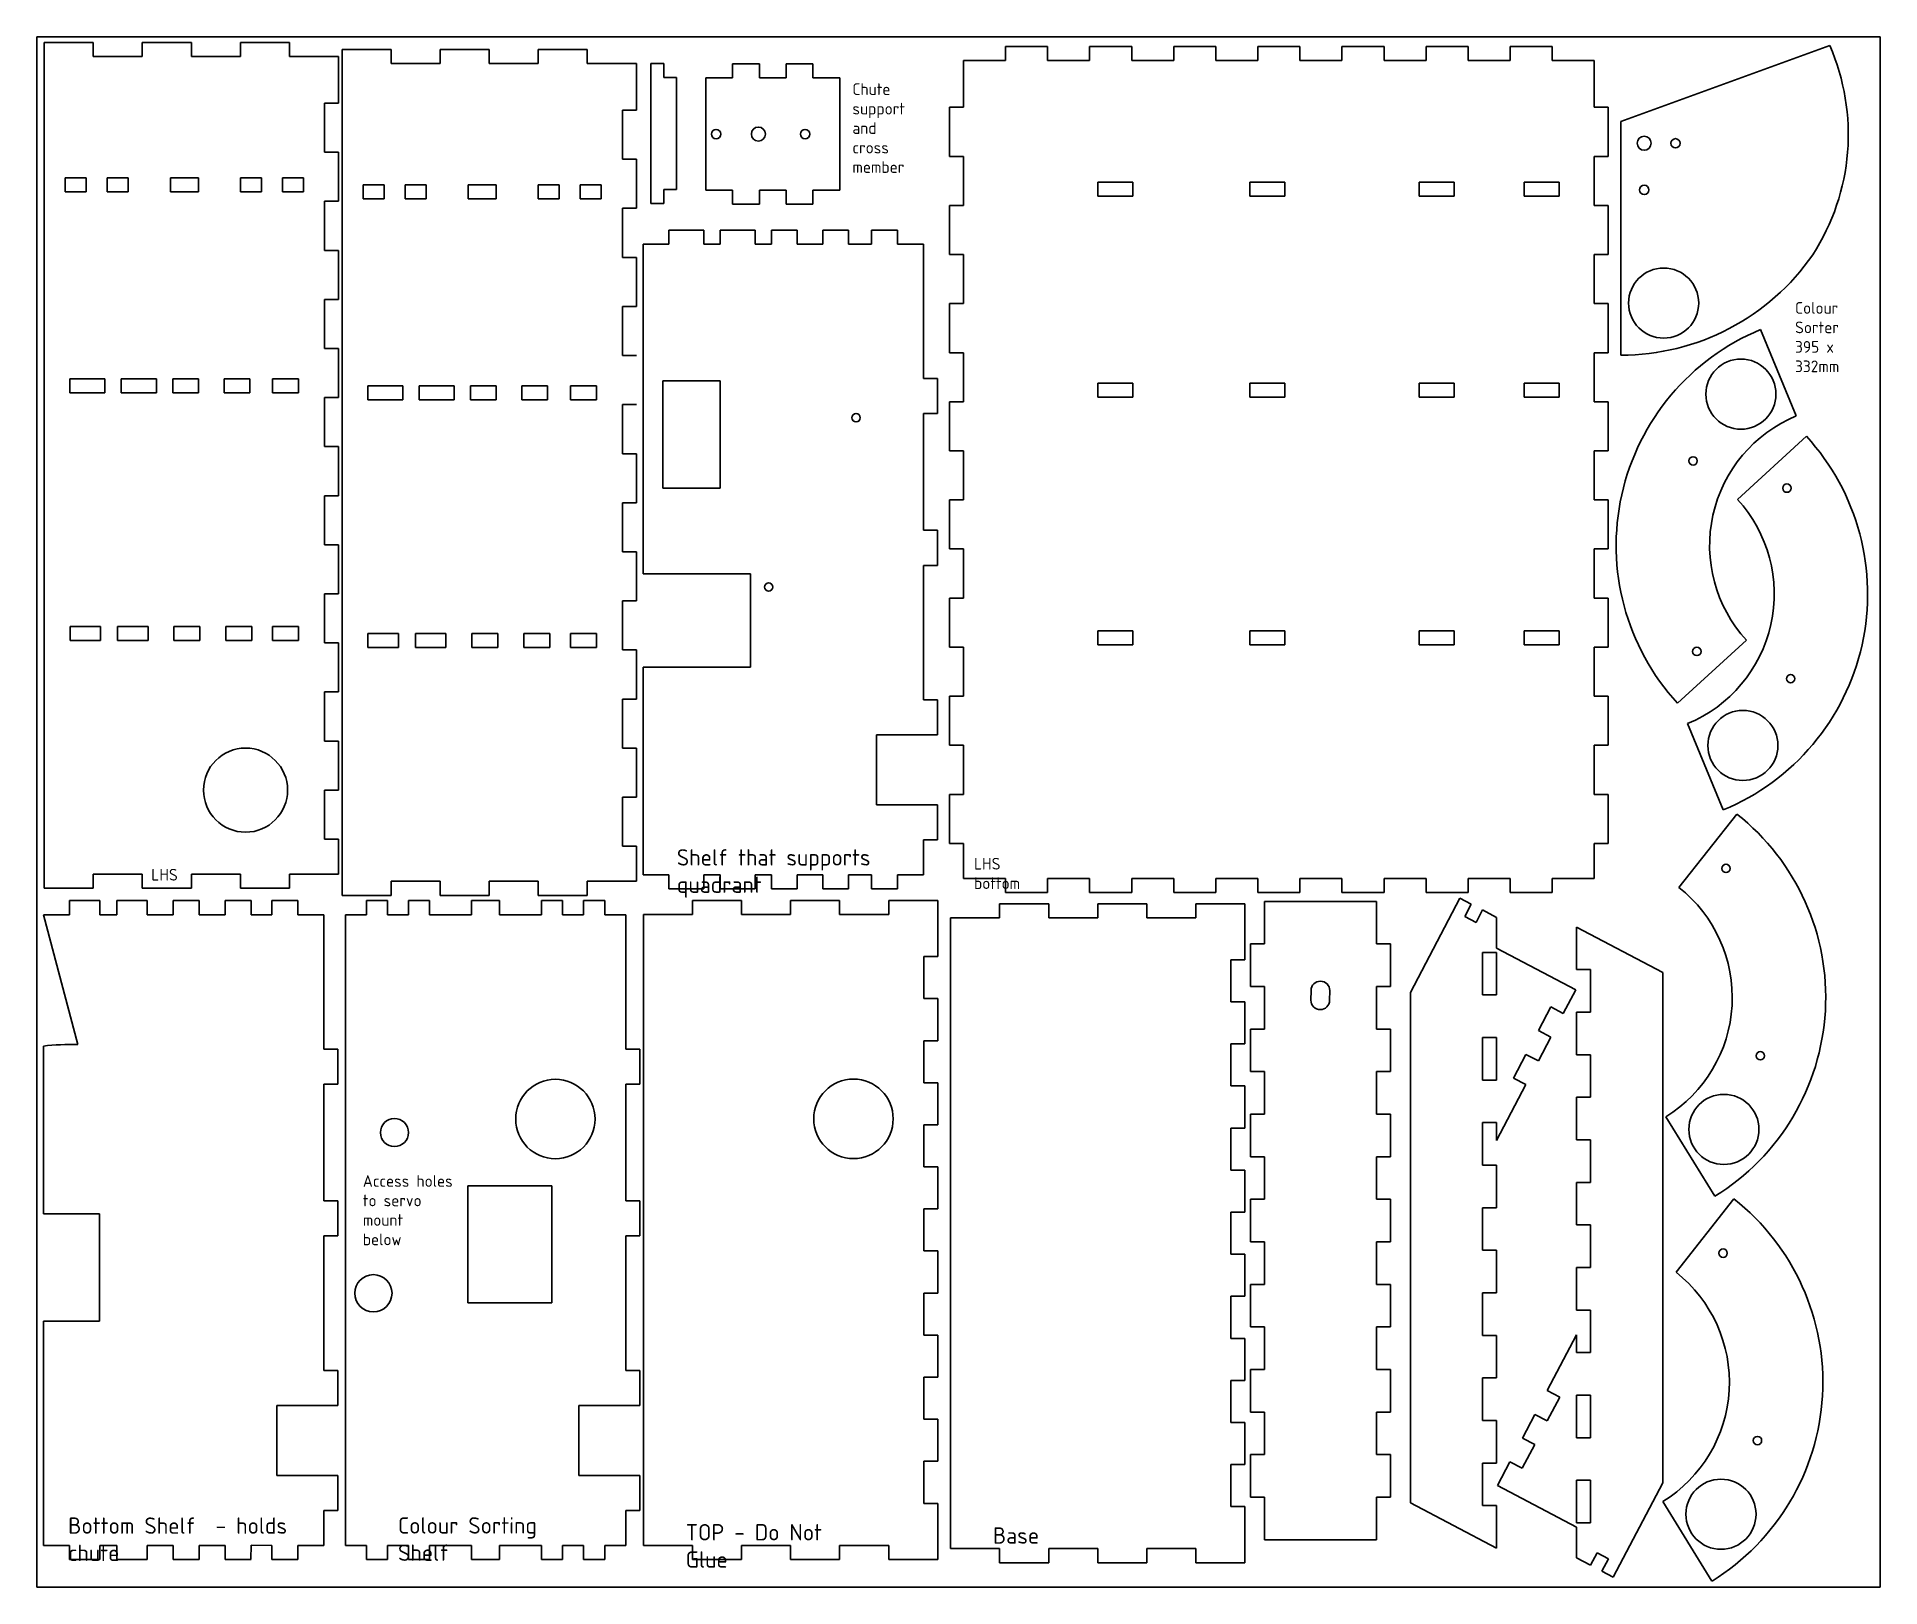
# Model space of a CAD drawing. Header units: millimetres. Extents: x 61 to 456, y 52 to 384.
import ezdxf

# ---------------------------------------------------------------- set-up
doc = ezdxf.new("R2010")
doc.units = ezdxf.units.MM
for name, color, linetype in [('back', 7, 'Continuous'), ('Default', 7, 'Continuous'), ('Quadrant', 7, 'Continuous'), ('Shelf_that_holds_chute', 7, 'Continuous'), ('Shelf_that_supports_quadrant', 7, 'Continuous'), ('side', 7, 'Continuous'), ('Sorting_shelf', 7, 'Continuous'), ('Support_plate', 7, 'Continuous'), ('Top', 7, 'Continuous')]:
    doc.layers.add(name, color=color, linetype=linetype)

msp = doc.modelspace()

# ---------------------------------------------------------------- linework, layer by layer
at = {"layer": 'back', "color": 7, "linetype": 'Continuous'}
for p, q in [((259.42, 378.89), (259.42, 368.89)), ((259.42, 378.89), (268.42, 378.89)), ((277.42, 381.89), (268.42, 381.89)), ((277.42, 378.89), (286.42, 378.89)), ((295.42, 381.89), (286.42, 381.89)), ((295.42, 378.89), (304.42, 378.89)), ((313.42, 381.89), (304.42, 381.89)), ((313.42, 378.89), (322.42, 378.89)), ((331.42, 381.89), (322.42, 381.89)), ((331.42, 378.89), (340.42, 378.89)), ((349.42, 381.89), (340.42, 381.89)), ((349.42, 378.89), (358.42, 378.89)), ((367.42, 381.89), (358.42, 381.89)), ((367.42, 378.89), (376.42, 378.89)), ((385.42, 381.89), (376.42, 381.89)), ((385.42, 378.89), (394.42, 378.89)), ((394.42, 368.89), (394.42, 378.89)), ((256.42, 368.89), (256.42, 358.39)), ((397.42, 358.39), (397.42, 368.89)), ((259.42, 358.39), (259.42, 347.89)), ((394.42, 347.89), (394.42, 358.39)), ((288.17, 349.89), (288.17, 352.89)), ((288.17, 352.89), (295.67, 352.89)), ((295.67, 349.89), (295.67, 352.89)), ((320.67, 352.89), (328.17, 352.89)), ((320.67, 349.89), (320.67, 352.89)), ((328.17, 349.89), (328.17, 352.89)), ((356.92, 349.89), (356.92, 352.89)), ((356.92, 352.89), (364.42, 352.89)), ((364.42, 349.89), (364.42, 352.89)), ((379.42, 349.89), (379.42, 352.89)), ((379.42, 352.89), (386.92, 352.89)), ((386.92, 349.89), (386.92, 352.89)), ((256.42, 347.89), (256.42, 337.39)), ((288.17, 349.89), (295.67, 349.89)), ((320.67, 349.89), (328.17, 349.89)), ((356.92, 349.89), (364.42, 349.89)), ((379.42, 349.89), (386.92, 349.89)), ((397.42, 337.39), (397.42, 347.89)), ((259.42, 337.39), (259.42, 326.89)), ((394.42, 326.89), (394.42, 337.39)), ((256.42, 326.89), (256.42, 316.39)), ((397.42, 316.39), (397.42, 326.89)), ((259.42, 316.39), (259.42, 305.89)), ((394.42, 305.89), (394.42, 316.39)), ((288.17, 309.89), (288.17, 306.89)), ((288.17, 309.89), (295.67, 309.89)), ((295.67, 309.89), (295.67, 306.89)), ((320.67, 309.89), (320.67, 306.89)), ((320.67, 309.89), (328.17, 309.89)), ((328.17, 309.89), (328.17, 306.89)), ((356.92, 309.89), (356.92, 306.89)), ((356.92, 309.89), (364.42, 309.89)), ((364.42, 309.89), (364.42, 306.89)), ((379.42, 309.89), (386.92, 309.89)), ((379.42, 309.89), (379.42, 306.89)), ((386.92, 309.89), (386.92, 306.89)), ((256.42, 305.89), (256.42, 295.39)), ((288.17, 306.89), (295.67, 306.89)), ((320.67, 306.89), (328.17, 306.89)), ((356.92, 306.89), (364.42, 306.89)), ((379.42, 306.89), (386.92, 306.89)), ((397.42, 295.39), (397.42, 305.89)), ((259.42, 295.39), (259.42, 284.89)), ((394.42, 284.89), (394.42, 295.39)), ((256.42, 284.89), (256.42, 274.39)), ((397.42, 274.39), (397.42, 284.89)), ((259.42, 274.39), (259.42, 263.89)), ((394.42, 263.89), (394.42, 274.39)), ((256.42, 263.89), (256.42, 253.39)), ((397.42, 253.39), (397.42, 263.89)), ((288.17, 256.89), (288.17, 253.89)), ((288.17, 256.89), (295.67, 256.89)), ((295.67, 256.89), (295.67, 253.89)), ((320.67, 256.89), (320.67, 253.89)), ((320.67, 256.89), (328.17, 256.89)), ((328.17, 256.89), (328.17, 253.89)), ((356.92, 256.89), (356.92, 253.89)), ((356.92, 256.89), (364.42, 256.89)), ((364.42, 256.89), (364.42, 253.89)), ((379.42, 256.89), (386.92, 256.89)), ((379.42, 256.89), (379.42, 253.89)), ((386.92, 256.89), (386.92, 253.89)), ((259.42, 253.39), (259.42, 242.89)), ((288.17, 253.89), (295.67, 253.89)), ((320.67, 253.89), (328.17, 253.89)), ((356.92, 253.89), (364.42, 253.89)), ((379.42, 253.89), (386.92, 253.89)), ((394.42, 242.89), (394.42, 253.39)), ((256.42, 242.89), (256.42, 232.39)), ((397.42, 232.39), (397.42, 242.89)), ((259.42, 232.39), (259.42, 221.89)), ((394.42, 221.89), (394.42, 232.39)), ((256.42, 221.89), (256.42, 211.39)), ((397.42, 211.39), (397.42, 221.89)), ((259.42, 211.39), (259.42, 203.89)), ((394.42, 203.89), (394.42, 211.39)), ((259.42, 203.89), (268.42, 203.89)), ((277.42, 203.89), (286.42, 203.89)), ((295.42, 203.89), (304.42, 203.89)), ((313.42, 203.89), (322.42, 203.89)), ((331.42, 203.89), (340.42, 203.89)), ((349.42, 203.89), (358.42, 203.89)), ((367.42, 203.89), (376.42, 203.89)), ((385.42, 203.89), (394.42, 203.89)), ((268.42, 200.89), (277.42, 200.89)), ((286.42, 200.89), (295.42, 200.89)), ((304.42, 200.89), (313.42, 200.89)), ((322.42, 200.89), (331.42, 200.89)), ((340.42, 200.89), (349.42, 200.89)), ((358.42, 200.89), (367.42, 200.89)), ((376.42, 200.89), (385.42, 200.89))]:
    msp.add_line(p, q, dxfattribs=at)
at = {"layer": 'Default', "color": 7, "linetype": 'Continuous'}
for p, q in [((61.09, 383.96), (455.61, 383.96)), ((61.09, 52.26), (61.09, 383.96)), ((62.66, 382.79), (73.16, 382.79)), ((83.66, 382.79), (94.16, 382.79)), ((104.66, 382.79), (115.16, 382.79)), ((455.61, 383.96), (455.61, 52.26)), ((73.16, 379.79), (83.66, 379.79)), ((94.16, 379.79), (104.66, 379.79)), ((115.16, 379.79), (125.66, 379.79)), ((126.4, 381.28), (136.9, 381.28)), ((147.4, 381.28), (157.9, 381.28)), ((168.4, 381.28), (178.9, 381.28)), ((268.42, 378.89), (268.42, 381.89)), ((277.42, 378.89), (277.42, 381.89)), ((286.42, 378.89), (286.42, 381.89)), ((295.42, 378.89), (295.42, 381.89)), ((304.42, 378.89), (304.42, 381.89)), ((313.42, 378.89), (313.42, 381.89)), ((322.42, 378.89), (322.42, 381.89)), ((331.42, 378.89), (331.42, 381.89)), ((340.42, 378.89), (340.42, 381.89)), ((349.42, 378.89), (349.42, 381.89)), ((358.42, 378.89), (358.42, 381.89)), ((367.42, 378.89), (367.42, 381.89)), ((376.42, 378.89), (376.42, 381.89)), ((385.42, 378.89), (385.42, 381.89)), ((136.9, 378.28), (147.4, 378.28)), ((157.9, 378.28), (168.4, 378.28)), ((178.9, 378.28), (189.4, 378.28)), ((195.25, 378.28), (192.51, 378.28)), ((192.51, 378.28), (192.51, 351.28)), ((195.25, 378.28), (195.25, 375.28)), ((195.25, 375.28), (197.99, 375.28)), ((197.99, 375.28), (197.99, 351.28)), ((204.25, 351.17), (204.25, 375.17)), ((204.25, 375.17), (209.99, 375.17)), ((209.99, 378.17), (209.99, 375.17)), ((209.99, 378.17), (215.72, 378.17)), ((215.72, 378.17), (215.72, 375.17)), ((215.72, 375.17), (221.46, 375.17)), ((221.46, 378.17), (227.19, 378.17)), ((221.46, 378.17), (221.46, 375.17)), ((227.19, 378.17), (227.19, 375.17)), ((227.19, 375.17), (232.93, 375.17)), ((232.93, 351.17), (232.93, 375.17)), ((122.66, 369.79), (125.66, 369.79)), ((186.4, 368.28), (189.4, 368.28)), ((256.42, 368.89), (259.42, 368.89)), ((394.42, 368.89), (397.42, 368.89)), ((122.66, 359.29), (125.66, 359.29)), ((186.4, 357.78), (189.4, 357.78)), ((256.42, 358.39), (259.42, 358.39)), ((394.42, 358.39), (397.42, 358.39)), ((192.51, 351.28), (192.51, 348.28)), ((197.99, 351.28), (195.25, 351.28)), ((195.25, 351.28), (195.25, 348.28)), ((204.25, 351.17), (209.99, 351.17)), ((209.99, 351.17), (209.99, 348.17)), ((215.72, 351.17), (221.46, 351.17)), ((215.72, 351.17), (215.72, 348.17)), ((221.46, 351.17), (221.46, 348.17)), ((227.19, 351.17), (227.19, 348.17)), ((227.19, 351.17), (232.93, 351.17)), ((122.66, 348.79), (125.66, 348.79)), ((186.4, 347.28), (189.4, 347.28)), ((192.51, 348.28), (195.25, 348.28)), ((209.99, 348.17), (215.72, 348.17)), ((221.46, 348.17), (227.19, 348.17)), ((256.42, 347.89), (259.42, 347.89)), ((394.42, 347.89), (397.42, 347.89)), ((122.66, 338.29), (125.66, 338.29)), ((186.4, 336.78), (189.4, 336.78)), ((256.42, 337.39), (259.42, 337.39)), ((394.42, 337.39), (397.42, 337.39)), ((122.66, 327.79), (125.66, 327.79)), ((186.4, 326.28), (189.4, 326.28)), ((256.42, 326.89), (259.42, 326.89)), ((394.42, 326.89), (397.42, 326.89)), ((122.66, 317.29), (125.66, 317.29)), ((186.4, 315.78), (189.4, 315.78)), ((256.42, 316.39), (259.42, 316.39)), ((394.42, 316.39), (397.42, 316.39)), ((122.66, 306.79), (125.66, 306.79)), ((186.4, 305.28), (189.4, 305.28)), ((256.42, 305.89), (259.42, 305.89)), ((394.42, 305.89), (397.42, 305.89)), ((122.66, 296.29), (125.66, 296.29)), ((186.4, 294.78), (189.4, 294.78)), ((256.42, 295.39), (259.42, 295.39)), ((394.42, 295.39), (397.42, 295.39)), ((122.66, 285.79), (125.66, 285.79)), ((186.4, 284.28), (189.4, 284.28)), ((256.42, 284.89), (259.42, 284.89)), ((394.42, 284.89), (397.42, 284.89)), ((122.66, 275.29), (125.66, 275.29)), ((186.4, 273.78), (189.4, 273.78)), ((256.42, 274.39), (259.42, 274.39)), ((394.42, 274.39), (397.42, 274.39)), ((122.66, 264.79), (125.66, 264.79)), ((186.4, 263.28), (189.4, 263.28)), ((256.42, 263.89), (259.42, 263.89)), ((394.42, 263.89), (397.42, 263.89)), ((122.66, 254.29), (125.66, 254.29)), ((186.4, 252.78), (189.4, 252.78)), ((256.42, 253.39), (259.42, 253.39)), ((394.42, 253.39), (397.42, 253.39)), ((122.66, 243.79), (125.66, 243.79)), ((186.4, 242.28), (189.4, 242.28)), ((256.42, 242.89), (259.42, 242.89)), ((394.42, 242.89), (397.42, 242.89)), ((122.66, 233.29), (125.66, 233.29)), ((186.4, 231.78), (189.4, 231.78)), ((256.42, 232.39), (259.42, 232.39)), ((394.42, 232.39), (397.42, 232.39)), ((122.66, 222.79), (125.66, 222.79)), ((186.4, 221.28), (189.4, 221.28)), ((256.42, 221.89), (259.42, 221.89)), ((394.42, 221.89), (397.42, 221.89)), ((122.66, 212.29), (125.66, 212.29)), ((186.4, 210.78), (189.4, 210.78)), ((256.42, 211.39), (259.42, 211.39)), ((394.42, 211.39), (397.42, 211.39)), ((62.66, 201.79), (73.16, 201.79)), ((73.16, 204.79), (83.66, 204.79)), ((83.66, 201.79), (94.16, 201.79)), ((94.16, 204.79), (104.66, 204.79)), ((104.66, 201.79), (115.16, 201.79)), ((115.16, 204.79), (125.66, 204.79)), ((136.9, 203.28), (147.4, 203.28)), ((157.9, 203.28), (168.4, 203.28)), ((178.9, 203.28), (189.4, 203.28)), ((268.42, 200.89), (268.42, 203.89)), ((277.42, 200.89), (277.42, 203.89)), ((286.42, 200.89), (286.42, 203.89)), ((295.42, 200.89), (295.42, 203.89)), ((304.42, 200.89), (304.42, 203.89)), ((313.42, 200.89), (313.42, 203.89)), ((322.42, 200.89), (322.42, 203.89)), ((331.42, 200.89), (331.42, 203.89)), ((340.42, 200.89), (340.42, 203.89)), ((349.42, 200.89), (349.42, 203.89)), ((358.42, 200.89), (358.42, 203.89)), ((367.42, 200.89), (367.42, 203.89)), ((376.42, 200.89), (376.42, 203.89)), ((385.42, 200.89), (385.42, 203.89)), ((126.4, 200.28), (136.9, 200.28)), ((147.4, 200.28), (157.9, 200.28)), ((168.4, 200.28), (178.9, 200.28)), ((243.41, 199.18), (253.91, 199.18)), ((309.15, 198.49), (319.65, 198.49)), ((323.81, 198.95), (347.8, 198.95)), ((323.81, 189.88), (323.81, 198.95)), ((323.81, 190.78), (323.81, 197.37)), ((347.81, 198.95), (347.81, 189.88)), ((365.67, 199.7), (355.06, 179.48)), ((365.67, 199.7), (368.1, 198.42)), ((366.7, 195.76), (368.1, 198.42)), ((69.87, 168.35), (62.48, 196.14)), ((366.7, 195.76), (369.13, 194.49)), ((369.13, 194.49), (370.53, 197.15)), ((370.53, 197.15), (373.53, 195.57)), ((373.53, 188.98), (373.53, 195.57)), ((390.63, 193.49), (409.1, 183.79)), ((390.63, 193.49), (390.63, 184.39)), ((320.81, 189.88), (323.81, 189.88)), ((320.81, 189.88), (320.81, 180.78)), ((347.81, 189.88), (350.81, 189.88)), ((350.81, 180.78), (350.81, 189.88)), ((370.53, 188.08), (373.53, 188.08)), ((370.53, 188.08), (370.53, 178.97)), ((390.46, 180.09), (373.53, 188.98)), ((373.53, 178.97), (373.53, 188.08)), ((393.63, 184.39), (390.63, 184.39)), ((393.63, 175.28), (393.63, 184.39)), ((409.1, 183.79), (409.1, 74.61)), ((320.81, 180.78), (323.81, 180.78)), ((323.81, 171.67), (323.81, 180.78)), ((333.78, 177.83), (333.8, 179.92)), ((337.78, 177.8), (337.8, 179.89)), ((347.81, 180.78), (350.81, 180.78)), ((347.81, 180.78), (347.81, 171.67)), ((355.06, 70.3), (355.06, 179.48)), ((370.53, 178.97), (373.53, 178.97)), ((387.8, 175.01), (390.46, 180.09)), ((382.48, 171.33), (385.14, 176.41)), ((385.14, 176.41), (387.8, 175.01)), ((390.63, 175.28), (390.63, 166.17)), ((393.63, 175.28), (390.63, 175.28)), ((320.81, 171.67), (323.81, 171.67)), ((320.81, 171.67), (320.81, 162.57)), ((347.81, 171.67), (350.81, 171.67)), ((350.81, 162.57), (350.81, 171.67)), ((370.53, 169.86), (373.53, 169.86)), ((370.53, 169.86), (370.53, 160.76)), ((373.53, 160.76), (373.53, 169.86)), ((382.47, 164.86), (385.13, 169.94)), ((382.48, 171.33), (385.13, 169.94)), ((377.14, 161.17), (379.81, 166.25)), ((379.81, 166.25), (382.47, 164.86)), ((393.63, 166.17), (390.63, 166.17)), ((393.63, 157.07), (393.63, 166.17)), ((320.81, 162.57), (323.81, 162.57)), ((323.81, 153.46), (323.81, 162.57)), ((347.81, 162.57), (350.81, 162.57)), ((347.81, 162.57), (347.81, 153.46)), ((370.53, 160.76), (373.53, 160.76)), ((373.53, 147.84), (379.8, 159.78)), ((377.14, 161.17), (379.8, 159.78)), ((393.63, 157.07), (390.63, 157.07)), ((390.63, 157.07), (390.63, 147.96)), ((320.81, 153.46), (323.81, 153.46)), ((320.81, 153.46), (320.81, 144.35)), ((347.81, 153.46), (350.81, 153.46)), ((350.81, 144.35), (350.81, 153.46)), ((370.53, 151.65), (373.53, 151.65)), ((370.53, 151.65), (370.53, 142.55)), ((373.53, 147.84), (373.53, 151.65)), ((350.81, 144.35), (350.81, 149.65)), ((393.63, 147.96), (390.63, 147.96)), ((393.63, 138.86), (393.63, 147.96)), ((320.81, 144.35), (323.81, 144.35)), ((323.81, 135.25), (323.81, 144.35)), ((347.81, 144.35), (350.81, 144.35)), ((347.81, 144.35), (347.81, 135.25)), ((370.53, 142.55), (373.53, 142.55)), ((373.53, 133.44), (373.53, 142.55)), ((393.63, 138.86), (390.63, 138.86)), ((390.63, 138.86), (390.63, 129.75)), ((320.81, 135.25), (323.81, 135.25)), ((320.81, 135.25), (320.81, 126.14)), ((347.81, 135.25), (350.81, 135.25)), ((350.81, 126.14), (350.81, 135.25)), ((370.53, 133.44), (373.53, 133.44)), ((370.53, 133.44), (370.53, 124.34)), ((393.63, 129.75), (390.63, 129.75)), ((393.63, 120.65), (393.63, 129.75)), ((320.81, 126.14), (323.81, 126.14)), ((323.81, 117.04), (323.81, 126.14)), ((347.81, 126.14), (350.81, 126.14)), ((347.81, 126.14), (347.81, 117.04)), ((370.53, 124.34), (373.53, 124.34)), ((373.53, 115.23), (373.53, 124.34)), ((393.63, 120.65), (390.63, 120.65)), ((390.63, 120.65), (390.63, 111.54)), ((320.81, 117.04), (323.81, 117.04)), ((320.81, 117.04), (320.81, 107.93)), ((347.81, 117.04), (350.81, 117.04)), ((350.81, 107.93), (350.81, 117.04)), ((370.53, 115.23), (373.53, 115.23)), ((370.53, 115.23), (370.53, 106.13)), ((393.63, 111.54), (390.63, 111.54)), ((393.63, 102.44), (393.63, 111.54)), ((320.81, 107.93), (323.81, 107.93)), ((323.81, 98.83), (323.81, 107.93)), ((347.81, 107.93), (350.81, 107.93)), ((347.81, 107.93), (347.81, 98.83)), ((370.53, 106.13), (373.53, 106.13)), ((373.53, 97.02), (373.53, 106.13)), ((390.63, 106.25), (384.36, 94.31)), ((390.63, 106.25), (390.63, 102.44)), ((320.81, 98.83), (323.81, 98.83)), ((320.81, 98.83), (320.81, 89.72)), ((347.81, 98.83), (350.81, 98.83)), ((350.81, 89.72), (350.81, 98.83)), ((393.63, 102.44), (390.63, 102.44)), ((370.53, 97.02), (373.53, 97.02)), ((370.53, 97.02), (370.53, 87.91)), ((387.02, 92.92), (384.35, 87.84)), ((387.02, 92.92), (384.36, 94.31)), ((393.63, 93.33), (390.63, 93.33)), ((390.63, 93.33), (390.63, 84.22)), ((393.63, 84.22), (393.63, 93.33)), ((320.81, 89.72), (323.81, 89.72)), ((323.81, 80.61), (323.81, 89.72)), ((347.81, 89.72), (347.81, 80.61)), ((347.81, 89.72), (350.81, 89.72)), ((370.53, 87.91), (373.53, 87.91)), ((373.53, 78.81), (373.53, 87.91)), ((381.7, 89.23), (379.03, 84.15)), ((384.35, 87.84), (381.7, 89.23)), ((381.69, 82.76), (379.03, 84.15)), ((393.63, 84.22), (390.63, 84.22)), ((320.81, 80.61), (320.81, 71.51)), ((320.81, 80.61), (323.81, 80.61)), ((347.81, 80.61), (350.81, 80.61)), ((350.81, 71.51), (350.81, 80.61)), ((376.36, 79.08), (373.7, 74)), ((379.02, 77.68), (376.36, 79.08)), ((381.69, 82.76), (379.02, 77.68)), ((370.53, 78.81), (370.53, 69.7)), ((370.53, 78.81), (373.53, 78.81)), ((393.63, 75.12), (390.63, 75.12)), ((390.63, 75.12), (390.63, 66.01)), ((393.63, 66.01), (393.63, 75.12)), ((320.81, 71.51), (323.81, 71.51)), ((323.81, 62.4), (323.81, 71.51)), ((347.81, 71.51), (350.81, 71.51)), ((347.81, 71.51), (347.81, 62.4)), ((373.7, 74), (390.63, 65.11)), ((398.49, 54.39), (409.1, 74.61)), ((373.53, 60.6), (355.06, 70.3)), ((370.53, 69.7), (373.53, 69.7)), ((373.53, 69.7), (373.53, 60.6)), ((393.63, 66.01), (390.63, 66.01)), ((390.63, 65.11), (390.63, 58.52)), ((323.81, 62.4), (347.81, 62.4)), ((395.03, 59.6), (393.64, 56.94)), ((397.46, 58.32), (395.03, 59.6)), ((393.64, 56.94), (390.63, 58.52)), ((397.46, 58.32), (396.06, 55.67)), ((398.49, 54.39), (396.06, 55.67)), ((455.61, 52.26), (61.09, 52.26))]:
    msp.add_line(p, q, dxfattribs=at)
for centre, radius in [((105.75, 222.79), 9), ((137.63, 149.52), 3), ((133.12, 115.14), 3.98)]:
    msp.add_circle(centre, radius, dxfattribs=at)
for centre, radius, start, end in [((401.36, 363.09), 47.43, 327.1173, 23.6453), ((335.8, 179.91), 2, 359.6119, 179.6119), ((335.78, 177.82), 2, 179.6119, 359.6119), ((68.48, 115.14), 53.22, 88.5104, 96.473)]:
    msp.add_arc(centre, radius, start, end, dxfattribs=at)
at = {"layer": 'Quadrant', "color": 7, "linetype": 'Continuous'}
for p, q in [((444.81, 382.11), (400.11, 365.85)), ((400.11, 315.85), (400.11, 365.85)), ((400.11, 315.85), (400.11, 365.85)), ((400.11, 365.85), (400.11, 315.85))]:
    msp.add_line(p, q, dxfattribs=at)
for centre, radius in [((206.46, 363.17), 1), ((215.51, 363.17), 1.5), ((225.51, 363.17), 1), ((405.11, 361.21), 1.5), ((411.81, 361.19), 1), ((405.11, 351.21), 1), ((409.27, 327.01), 7.5)]:
    msp.add_circle(centre, radius, dxfattribs=at)
msp.add_arc((400.11, 365.85), 50, 270, 325.2437, dxfattribs=at)
at = {"layer": 'Shelf_that_holds_chute', "color": 7, "linetype": 'Continuous'}
for p, q in [((68.21, 257.79), (68.21, 254.79)), ((74.71, 257.79), (68.21, 257.79)), ((84.88, 257.79), (78.38, 257.79)), ((84.88, 257.79), (84.88, 254.79)), ((90.43, 257.79), (90.43, 254.79)), ((95.99, 257.79), (90.43, 257.79)), ((95.99, 257.79), (95.99, 254.79)), ((107.1, 257.79), (101.55, 257.79)), ((101.55, 257.79), (101.55, 254.79)), ((107.1, 257.79), (107.1, 254.79)), ((117.1, 257.79), (111.55, 257.79)), ((111.55, 257.79), (111.55, 254.79)), ((117.1, 257.79), (117.1, 254.79)), ((131.96, 256.28), (131.96, 253.28)), ((138.46, 256.28), (131.96, 256.28)), ((148.62, 256.28), (142.12, 256.28)), ((148.62, 256.28), (148.62, 253.28)), ((154.18, 256.28), (154.18, 253.28)), ((159.73, 256.28), (154.18, 256.28)), ((159.73, 256.28), (159.73, 253.28)), ((170.85, 256.28), (165.29, 256.28)), ((165.29, 256.28), (165.29, 253.28)), ((170.85, 256.28), (170.85, 253.28)), ((180.85, 256.28), (175.29, 256.28)), ((175.29, 256.28), (175.29, 253.28)), ((180.85, 256.28), (180.85, 253.28)), ((68.04, 199.14), (68.04, 196.14)), ((74.54, 199.14), (68.04, 199.14)), ((84.7, 199.14), (78.2, 199.14)), ((84.7, 199.14), (84.7, 196.14)), ((90.26, 199.14), (90.26, 196.14)), ((95.82, 199.14), (90.26, 199.14)), ((95.82, 199.14), (95.82, 196.14)), ((106.93, 199.14), (101.37, 199.14)), ((101.37, 199.14), (101.37, 196.14)), ((106.93, 199.14), (106.93, 196.14)), ((116.93, 199.14), (111.37, 199.14)), ((111.37, 199.14), (111.37, 196.14)), ((116.93, 199.14), (116.93, 196.14)), ((68.04, 196.14), (62.48, 196.14)), ((78.2, 196.14), (74.54, 196.14)), ((90.26, 196.14), (84.7, 196.14)), ((101.37, 196.14), (95.82, 196.14)), ((111.37, 196.14), (106.93, 196.14)), ((122.48, 196.14), (116.93, 196.14)), ((122.48, 196.14), (122.48, 167.39)), ((62.48, 168.03), (62.48, 132.14)), ((122.48, 167.39), (125.48, 167.39)), ((125.48, 167.39), (125.48, 159.89)), ((122.48, 159.89), (125.48, 159.89)), ((122.48, 159.89), (122.48, 134.89)), ((122.48, 134.89), (125.48, 134.89)), ((125.48, 134.89), (125.48, 127.39)), ((62.48, 132.14), (74.48, 132.14)), ((74.48, 109.14), (74.48, 132.14)), ((122.48, 127.39), (122.48, 98.64)), ((122.48, 127.39), (125.48, 127.39)), ((62.48, 109.14), (74.48, 109.14)), ((62.48, 109.14), (62.48, 61.14)), ((122.48, 98.64), (125.48, 98.64)), ((125.48, 98.64), (125.48, 91.14)), ((122.48, 91.14), (112.48, 91.14)), ((112.48, 91.14), (112.48, 76.14)), ((122.48, 91.14), (125.48, 91.14)), ((112.48, 76.14), (122.48, 76.14)), ((122.48, 76.14), (125.48, 76.14)), ((125.48, 76.14), (125.48, 68.64)), ((122.48, 68.64), (122.48, 61.14)), ((122.48, 68.64), (125.48, 68.64)), ((62.48, 61.14), (68.04, 61.14)), ((68.04, 61.14), (68.04, 58.14)), ((74.54, 61.14), (78.2, 61.14)), ((84.7, 61.14), (84.7, 58.14)), ((84.7, 61.14), (90.26, 61.14)), ((90.26, 61.14), (90.26, 58.14)), ((95.82, 61.14), (95.82, 58.14)), ((95.82, 61.14), (101.37, 61.14)), ((101.37, 61.14), (101.37, 58.14)), ((106.91, 58.22), (106.93, 61.22)), ((111.37, 61.2), (106.93, 61.22)), ((111.36, 58.2), (111.37, 61.2)), ((116.91, 58.17), (116.93, 61.17)), ((122.48, 61.14), (116.93, 61.17)), ((68.04, 58.14), (74.54, 58.14)), ((78.2, 58.14), (84.7, 58.14)), ((90.26, 58.14), (95.82, 58.14)), ((101.37, 58.14), (106.93, 58.14)), ((116.91, 58.17), (111.36, 58.2))]:
    msp.add_line(p, q, dxfattribs=at)
at = {"layer": 'Shelf_that_supports_quadrant', "color": 7, "linetype": 'Continuous'}
for p, q in [((190.83, 269.1), (190.83, 339.64)), ((190.83, 339.64), (196.33, 339.64)), ((196.33, 342.64), (196.33, 339.64)), ((196.33, 342.64), (203.83, 342.64)), ((203.83, 339.64), (207.33, 339.64)), ((207.33, 342.64), (207.33, 339.64)), ((207.33, 342.64), (214.83, 342.64)), ((214.83, 339.64), (218.33, 339.64)), ((218.33, 342.64), (218.33, 339.64)), ((218.33, 342.64), (223.83, 342.64)), ((223.83, 342.64), (223.83, 339.64)), ((223.83, 339.64), (229.33, 339.64)), ((229.33, 342.64), (234.83, 342.64)), ((229.33, 342.64), (229.33, 339.64)), ((234.83, 342.64), (234.83, 339.64)), ((234.83, 339.64), (239.72, 339.64)), ((245.27, 342.64), (239.72, 342.64)), ((239.72, 342.64), (239.72, 339.64)), ((245.27, 342.64), (245.27, 339.64)), ((245.27, 339.64), (250.83, 339.64)), ((250.83, 339.64), (250.83, 310.89)), ((68.16, 310.79), (68.16, 307.79)), ((68.16, 310.79), (75.66, 310.79)), ((68.16, 307.79), (75.66, 307.79)), ((79.16, 310.79), (79.16, 307.79)), ((79.16, 310.79), (86.66, 310.79)), ((79.16, 307.79), (86.66, 307.79)), ((90.16, 310.79), (90.16, 307.79)), ((90.16, 310.79), (95.66, 310.79)), ((90.16, 307.79), (95.66, 307.79)), ((95.66, 310.79), (95.66, 307.79)), ((101.16, 310.79), (106.66, 310.79)), ((101.16, 310.79), (101.16, 307.79)), ((101.16, 307.79), (106.66, 307.79)), ((106.66, 310.79), (106.66, 307.79)), ((117.1, 310.79), (111.55, 310.79)), ((111.55, 310.79), (111.55, 307.79)), ((111.55, 307.79), (117.1, 307.79)), ((117.1, 310.79), (117.1, 307.79)), ((131.9, 309.28), (131.9, 306.28)), ((131.9, 309.28), (139.4, 309.28)), ((142.9, 309.28), (142.9, 306.28)), ((142.9, 309.28), (150.4, 309.28)), ((153.9, 309.28), (153.9, 306.28)), ((153.9, 309.28), (159.4, 309.28)), ((159.4, 309.28), (159.4, 306.28)), ((164.9, 309.28), (170.4, 309.28)), ((164.9, 309.28), (164.9, 306.28)), ((170.4, 309.28), (170.4, 306.28)), ((180.85, 309.28), (175.29, 309.28)), ((175.29, 309.28), (175.29, 306.28)), ((180.85, 309.28), (180.85, 306.28)), ((195.08, 310.4), (207.34, 310.4)), ((195.08, 310.4), (195.08, 287.4)), ((207.34, 310.4), (207.34, 287.4)), ((250.83, 310.89), (253.83, 310.89)), ((253.83, 310.89), (253.83, 303.39)), ((131.9, 306.28), (139.4, 306.28)), ((142.9, 306.28), (150.4, 306.28)), ((153.9, 306.28), (159.4, 306.28)), ((164.9, 306.28), (170.4, 306.28)), ((175.29, 306.28), (180.85, 306.28)), ((250.83, 303.39), (250.83, 278.39)), ((250.83, 303.39), (253.83, 303.39)), ((195.08, 287.4), (207.34, 287.4)), ((250.83, 278.39), (253.83, 278.39)), ((253.83, 278.39), (253.83, 270.89)), ((190.83, 269.1), (213.83, 269.1)), ((213.83, 269.1), (213.83, 249.1)), ((250.83, 270.89), (250.83, 242.14)), ((250.83, 270.89), (253.83, 270.89)), ((190.83, 204.64), (190.83, 249.1)), ((213.83, 249.1), (190.83, 249.1)), ((250.83, 242.14), (253.83, 242.14)), ((253.83, 242.14), (253.83, 234.64)), ((250.83, 234.64), (240.83, 234.64)), ((240.83, 234.64), (240.83, 219.64)), ((250.83, 234.64), (253.83, 234.64)), ((240.83, 219.64), (250.83, 219.64)), ((250.83, 219.64), (253.83, 219.64)), ((253.83, 219.64), (253.83, 212.14)), ((250.83, 212.14), (250.83, 204.64)), ((250.83, 212.14), (253.83, 212.14)), ((190.83, 204.64), (196.33, 204.64)), ((196.33, 201.64), (196.33, 204.64)), ((196.33, 201.64), (203.83, 201.64)), ((203.83, 204.64), (207.33, 204.64)), ((207.33, 201.64), (207.33, 204.64)), ((207.33, 201.64), (214.83, 201.64)), ((214.83, 204.64), (218.33, 204.64)), ((218.33, 201.64), (218.33, 204.64)), ((218.33, 201.64), (223.83, 201.64)), ((223.83, 201.64), (223.83, 204.64)), ((223.83, 204.64), (229.33, 204.64)), ((229.33, 201.64), (229.33, 204.64)), ((229.33, 201.64), (234.83, 201.64)), ((234.83, 201.64), (234.83, 204.64)), ((234.83, 204.64), (239.72, 204.64)), ((239.72, 201.64), (239.72, 204.64)), ((245.27, 201.64), (239.72, 201.64)), ((245.27, 204.64), (250.83, 204.64)), ((245.27, 201.64), (245.27, 204.64))]:
    msp.add_line(p, q, dxfattribs=at)
at = {"layer": 'side', "color": 7, "linetype": 'Continuous'}
for p, q in [((62.66, 382.79), (62.66, 201.79)), ((125.66, 369.79), (125.66, 379.79)), ((126.4, 381.28), (126.4, 200.28)), ((189.4, 368.28), (189.4, 378.28)), ((122.66, 359.29), (122.66, 369.79)), ((186.4, 357.78), (186.4, 368.28)), ((125.66, 348.79), (125.66, 359.29)), ((189.4, 347.28), (189.4, 357.78)), ((67.16, 350.79), (67.16, 353.79)), ((67.16, 353.79), (71.66, 353.79)), ((71.66, 350.79), (71.66, 353.79)), ((76.16, 350.79), (76.16, 353.79)), ((76.16, 353.79), (80.66, 353.79)), ((80.66, 350.79), (80.66, 353.79)), ((89.66, 350.79), (89.66, 353.79)), ((89.66, 353.79), (95.66, 353.79)), ((95.66, 350.79), (95.66, 353.79)), ((104.66, 350.79), (104.66, 353.79)), ((104.66, 353.79), (109.16, 353.79)), ((109.16, 350.79), (109.16, 353.79)), ((113.66, 353.79), (118.16, 353.79)), ((113.66, 350.79), (113.66, 353.79)), ((118.16, 350.79), (118.16, 353.79)), ((130.9, 349.28), (130.9, 352.28)), ((130.9, 352.28), (135.4, 352.28)), ((135.4, 349.28), (135.4, 352.28)), ((139.9, 349.28), (139.9, 352.28)), ((139.9, 352.28), (144.4, 352.28)), ((144.4, 349.28), (144.4, 352.28)), ((153.4, 349.28), (153.4, 352.28)), ((153.4, 352.28), (159.4, 352.28)), ((159.4, 349.28), (159.4, 352.28)), ((168.4, 349.28), (168.4, 352.28)), ((168.4, 352.28), (172.9, 352.28)), ((172.9, 349.28), (172.9, 352.28)), ((177.4, 352.28), (181.9, 352.28)), ((177.4, 349.28), (177.4, 352.28)), ((181.9, 349.28), (181.9, 352.28)), ((67.16, 350.79), (71.66, 350.79)), ((76.16, 350.79), (80.66, 350.79)), ((89.66, 350.79), (95.66, 350.79)), ((104.66, 350.79), (109.16, 350.79)), ((113.66, 350.79), (118.16, 350.79)), ((122.66, 338.29), (122.66, 348.79)), ((130.9, 349.28), (135.4, 349.28)), ((139.9, 349.28), (144.4, 349.28)), ((153.4, 349.28), (159.4, 349.28)), ((168.4, 349.28), (172.9, 349.28)), ((177.4, 349.28), (181.9, 349.28)), ((186.4, 336.78), (186.4, 347.28)), ((125.66, 327.79), (125.66, 338.29)), ((189.4, 326.28), (189.4, 336.78)), ((122.66, 317.29), (122.66, 327.79)), ((186.4, 315.78), (186.4, 326.28)), ((125.66, 306.79), (125.66, 317.29)), ((122.66, 296.29), (122.66, 306.79)), ((186.4, 294.78), (186.4, 305.28)), ((125.66, 285.79), (125.66, 296.29)), ((189.4, 284.28), (189.4, 294.78)), ((122.66, 275.29), (122.66, 285.79)), ((186.4, 273.78), (186.4, 284.28)), ((125.66, 264.79), (125.66, 275.29)), ((189.4, 263.28), (189.4, 273.78)), ((122.66, 254.29), (122.66, 264.79)), ((186.4, 252.78), (186.4, 263.28)), ((125.66, 243.79), (125.66, 254.29)), ((189.4, 242.28), (189.4, 252.78)), ((122.66, 233.29), (122.66, 243.79)), ((186.4, 231.78), (186.4, 242.28)), ((125.66, 222.79), (125.66, 233.29)), ((189.4, 221.28), (189.4, 231.78)), ((122.66, 212.29), (122.66, 222.79)), ((186.4, 210.78), (186.4, 221.28)), ((125.66, 204.79), (125.66, 212.29)), ((189.4, 203.28), (189.4, 210.78))]:
    msp.add_line(p, q, dxfattribs=at)
at = {"layer": 'Sorting_shelf', "color": 7, "linetype": 'Continuous'}
for p, q in [((131.62, 196.14), (131.62, 199.14)), ((136.12, 199.14), (131.62, 199.14)), ((136.12, 196.14), (136.12, 199.14)), ((140.62, 196.14), (140.62, 199.14)), ((145.12, 199.14), (140.62, 199.14)), ((145.12, 196.14), (145.12, 199.14)), ((160.12, 199.14), (154.12, 199.14)), ((154.12, 196.14), (154.12, 199.14)), ((160.12, 196.14), (160.12, 199.14)), ((169.12, 196.14), (169.12, 199.14)), ((169.12, 199.14), (173.62, 199.14)), ((173.62, 196.14), (173.62, 199.14)), ((178.12, 196.14), (178.12, 199.14)), ((178.12, 199.14), (182.62, 199.14)), ((182.62, 196.14), (182.62, 199.14)), ((127.12, 61.14), (127.12, 196.14)), ((131.62, 196.14), (127.12, 196.14)), ((140.62, 196.14), (136.12, 196.14)), ((154.12, 196.14), (145.12, 196.14)), ((169.12, 196.14), (160.12, 196.14)), ((173.62, 196.14), (178.12, 196.14)), ((182.62, 196.14), (187.12, 196.14)), ((187.12, 196.14), (187.12, 167.39)), ((187.12, 167.39), (190.12, 167.39)), ((190.12, 167.39), (190.12, 159.89)), ((187.12, 159.89), (190.12, 159.89)), ((187.12, 159.89), (187.12, 134.89)), ((153.33, 138.1), (171.33, 138.1)), ((153.33, 138.1), (153.33, 113.1)), ((171.33, 138.1), (171.33, 113.1)), ((187.12, 134.89), (190.12, 134.89)), ((190.12, 134.89), (190.12, 127.39)), ((187.12, 127.39), (187.12, 98.64)), ((187.12, 127.39), (190.12, 127.39)), ((153.33, 113.1), (171.33, 113.1)), ((187.12, 98.64), (190.12, 98.64)), ((190.12, 98.64), (190.12, 91.14)), ((187.12, 91.14), (177.12, 91.14)), ((177.12, 91.14), (177.12, 76.14)), ((187.12, 91.14), (190.12, 91.14)), ((177.12, 76.14), (187.12, 76.14)), ((187.12, 76.14), (190.12, 76.14)), ((190.12, 76.14), (190.12, 68.64)), ((187.12, 68.64), (190.12, 68.64)), ((187.12, 68.64), (187.12, 61.14)), ((131.62, 61.14), (127.12, 61.14)), ((131.62, 61.14), (131.62, 58.14)), ((136.12, 61.14), (136.12, 58.14)), ((140.62, 61.14), (136.12, 61.14)), ((140.62, 61.14), (140.62, 58.14)), ((154.12, 61.14), (145.12, 61.14)), ((145.12, 61.14), (145.12, 58.14)), ((154.12, 61.14), (154.12, 58.14)), ((160.12, 61.14), (160.12, 58.14)), ((169.12, 61.14), (160.12, 61.14)), ((169.12, 61.14), (169.12, 58.14)), ((173.62, 61.14), (173.62, 58.14)), ((173.62, 61.14), (178.12, 61.14)), ((178.12, 61.14), (178.12, 58.14)), ((182.62, 61.14), (182.62, 58.14)), ((182.62, 61.14), (187.12, 61.14)), ((136.12, 58.14), (131.62, 58.14)), ((145.12, 58.14), (140.62, 58.14)), ((160.12, 58.14), (154.12, 58.14)), ((169.12, 58.14), (173.62, 58.14)), ((178.12, 58.14), (182.62, 58.14))]:
    msp.add_line(p, q, dxfattribs=at)
msp.add_circle((172.07, 152.42), 8.5, dxfattribs=at)
at = {"layer": 'Support_plate', "color": 7, "linetype": 'Continuous'}
for p, q in [((437.65, 302.85), (430.01, 321.34)), ((425.06, 285), (439.82, 298.5)), ((426.97, 254.88), (412.22, 241.38)), ((414.38, 237.02), (422.02, 218.54)), ((412.55, 201.97), (424.94, 217.67)), ((409.73, 152.9), (420.24, 135.89)), ((411.92, 119.63), (424.32, 135.33)), ((409.1, 70.57), (419.62, 53.55))]:
    msp.add_line(p, q, dxfattribs=at)
for centre, radius in [((425.81, 307.52), 7.5), ((236.43, 302.48), 0.9), ((415.57, 293.24), 0.9), ((435.66, 287.41), 0.9), ((217.72, 266.25), 0.9), ((416.38, 252.47), 0.9), ((436.46, 246.64), 0.9), ((426.23, 232.35), 7.5), ((422.62, 206.05), 0.9), ((429.97, 165.95), 0.9), ((422.17, 150.2), 7.5), ((422, 123.72), 0.9), ((429.35, 83.61), 0.9), ((421.54, 67.86), 7.5)]:
    msp.add_circle(centre, radius, dxfattribs=at)
for centre, radius, start, end in [((449.11, 275.13), 50, 112.4548, 222.4548), ((449.11, 275.13), 30, 112.4548, 222.4548), ((402.93, 264.75), 50, 292.4548, 42.4548), ((402.93, 264.75), 30, 292.4548, 42.4548), ((393.96, 178.42), 50, 301.7106, 51.7106), ((393.96, 178.42), 30, 301.7106, 51.7106), ((393.34, 96.09), 50, 301.7106, 51.7106), ((393.34, 96.09), 30, 301.7106, 51.7106)]:
    msp.add_arc(centre, radius, start, end, dxfattribs=at)
at = {"layer": 'Top', "color": 7, "linetype": 'Continuous'}
for p, q in [((73.16, 382.79), (73.16, 379.79)), ((83.66, 382.79), (83.66, 379.79)), ((94.16, 382.79), (94.16, 379.79)), ((104.66, 382.79), (104.66, 379.79)), ((115.16, 382.79), (115.16, 379.79)), ((136.9, 381.28), (136.9, 378.28)), ((147.4, 381.28), (147.4, 378.28)), ((157.9, 381.28), (157.9, 378.28)), ((168.4, 381.28), (168.4, 378.28)), ((178.9, 381.28), (178.9, 378.28)), ((203.83, 342.64), (203.83, 339.64)), ((214.83, 342.64), (214.83, 339.64)), ((75.66, 310.79), (75.66, 307.79)), ((86.66, 310.79), (86.66, 307.79)), ((139.4, 309.28), (139.4, 306.28)), ((150.4, 309.28), (150.4, 306.28)), ((74.71, 257.79), (74.71, 254.79)), ((78.38, 257.79), (78.38, 254.79)), ((74.71, 254.79), (68.21, 254.79)), ((84.88, 254.79), (78.38, 254.79)), ((95.99, 254.79), (90.43, 254.79)), ((107.1, 254.79), (101.55, 254.79)), ((117.1, 254.79), (111.55, 254.79)), ((138.46, 253.28), (131.96, 253.28)), ((138.46, 256.28), (138.46, 253.28)), ((142.12, 256.28), (142.12, 253.28)), ((148.62, 253.28), (142.12, 253.28)), ((159.73, 253.28), (154.18, 253.28)), ((170.85, 253.28), (165.29, 253.28)), ((180.85, 253.28), (175.29, 253.28)), ((73.16, 201.79), (73.16, 204.79)), ((83.66, 201.79), (83.66, 204.79)), ((94.16, 201.79), (94.16, 204.79)), ((104.66, 201.79), (104.66, 204.79)), ((115.16, 201.79), (115.16, 204.79)), ((136.9, 200.28), (136.9, 203.28)), ((147.4, 200.28), (147.4, 203.28)), ((157.9, 200.28), (157.9, 203.28)), ((168.4, 200.28), (168.4, 203.28)), ((178.9, 200.28), (178.9, 203.28)), ((203.83, 201.64), (203.83, 204.64)), ((214.83, 201.64), (214.83, 204.64)), ((74.54, 199.14), (74.54, 196.14)), ((78.2, 199.14), (78.2, 196.14)), ((211.91, 199.18), (201.41, 199.18)), ((201.41, 199.18), (201.41, 196.18)), ((211.91, 199.18), (211.91, 196.18)), ((232.91, 199.18), (222.41, 199.18)), ((222.41, 199.18), (222.41, 196.18)), ((232.91, 199.18), (232.91, 196.18)), ((243.41, 199.18), (243.41, 196.18)), ((253.91, 199.18), (253.91, 187.18)), ((277.65, 198.49), (267.15, 198.49)), ((267.15, 198.49), (267.15, 195.49)), ((277.65, 198.49), (277.65, 195.49)), ((298.65, 198.49), (288.15, 198.49)), ((288.15, 198.49), (288.15, 195.49)), ((298.65, 198.49), (298.65, 195.49)), ((309.15, 198.49), (309.15, 195.49)), ((319.65, 198.49), (319.65, 186.49)), ((190.91, 196.18), (190.91, 61.18)), ((201.41, 196.18), (190.91, 196.18)), ((222.41, 196.18), (211.91, 196.18)), ((243.41, 196.18), (232.91, 196.18)), ((256.65, 195.49), (256.65, 60.49)), ((267.15, 195.49), (256.65, 195.49)), ((288.15, 195.49), (277.65, 195.49)), ((309.15, 195.49), (298.65, 195.49)), ((250.91, 187.18), (253.91, 187.18)), ((250.91, 187.18), (250.91, 178.18)), ((316.65, 186.49), (319.65, 186.49)), ((316.65, 186.49), (316.65, 177.49)), ((250.91, 178.18), (253.91, 178.18)), ((253.91, 178.18), (253.91, 169.18)), ((316.65, 177.49), (319.65, 177.49)), ((319.65, 177.49), (319.65, 168.49)), ((250.91, 169.18), (253.91, 169.18)), ((250.91, 169.18), (250.91, 160.18)), ((316.65, 168.49), (319.65, 168.49)), ((316.65, 168.49), (316.65, 159.49)), ((250.91, 160.18), (253.91, 160.18)), ((253.91, 160.18), (253.91, 151.18)), ((316.65, 159.49), (319.65, 159.49)), ((319.65, 159.49), (319.65, 150.49)), ((250.91, 151.18), (253.91, 151.18)), ((250.91, 151.18), (250.91, 142.18)), ((316.65, 150.49), (319.65, 150.49)), ((316.65, 150.49), (316.65, 141.49)), ((250.91, 142.18), (253.91, 142.18)), ((253.91, 133.18), (253.91, 142.18)), ((316.65, 141.49), (319.65, 141.49)), ((319.65, 141.49), (319.65, 132.49)), ((250.91, 133.18), (253.91, 133.18)), ((250.91, 133.18), (250.91, 124.18)), ((316.65, 132.49), (319.65, 132.49)), ((316.65, 132.49), (316.65, 123.49)), ((250.91, 124.18), (253.91, 124.18)), ((253.91, 124.18), (253.91, 115.18)), ((316.65, 123.49), (319.65, 123.49)), ((319.65, 123.49), (319.65, 114.49)), ((250.91, 115.18), (253.91, 115.18)), ((250.91, 115.18), (250.91, 106.18)), ((316.65, 114.49), (319.65, 114.49)), ((316.65, 114.49), (316.65, 105.49)), ((250.91, 106.18), (253.91, 106.18)), ((253.91, 106.18), (253.91, 97.18)), ((316.65, 105.49), (319.65, 105.49)), ((319.65, 96.49), (319.65, 105.49)), ((250.91, 97.18), (253.91, 97.18)), ((250.91, 97.18), (250.91, 88.18)), ((316.65, 96.49), (319.65, 96.49)), ((316.65, 96.49), (316.65, 87.49)), ((250.91, 88.18), (253.91, 88.18)), ((253.91, 88.18), (253.91, 79.18)), ((316.65, 87.49), (319.65, 87.49)), ((319.65, 87.49), (319.65, 78.49)), ((250.91, 79.18), (253.91, 79.18)), ((250.91, 79.18), (250.91, 70.18)), ((316.65, 78.49), (319.65, 78.49)), ((316.65, 78.49), (316.65, 69.49)), ((250.91, 70.18), (253.91, 70.18)), ((253.91, 70.18), (253.91, 58.18)), ((316.65, 69.49), (319.65, 69.49)), ((319.65, 69.49), (319.65, 57.49)), ((74.54, 61.14), (74.54, 58.14)), ((78.2, 61.14), (78.2, 58.14)), ((190.91, 61.18), (201.41, 61.18)), ((201.41, 61.18), (201.41, 58.18)), ((211.91, 61.18), (222.41, 61.18)), ((211.91, 61.18), (211.91, 58.18)), ((222.41, 61.18), (222.41, 58.18)), ((232.91, 61.18), (243.41, 61.18)), ((232.91, 61.18), (232.91, 58.18)), ((243.41, 61.18), (243.41, 58.18)), ((256.65, 60.49), (267.15, 60.49)), ((267.15, 60.49), (267.15, 57.49)), ((277.65, 60.49), (288.15, 60.49)), ((277.65, 60.49), (277.65, 57.49)), ((288.15, 60.49), (288.15, 57.49)), ((298.65, 60.49), (309.15, 60.49)), ((298.65, 60.49), (298.65, 57.49)), ((309.15, 60.49), (309.15, 57.49)), ((201.41, 58.18), (211.91, 58.18)), ((222.41, 58.18), (232.91, 58.18)), ((243.41, 58.18), (253.91, 58.18)), ((267.15, 57.49), (277.65, 57.49)), ((288.15, 57.49), (298.65, 57.49)), ((309.15, 57.49), (319.65, 57.49))]:
    msp.add_line(p, q, dxfattribs=at)
msp.add_circle((235.86, 152.46), 8.5, dxfattribs=at)

# ---------------------------------------------------------------- texts
at = {"layer": 'Default', "char_height": 2.5, "attachment_point": 1}
for s, insert, width in [('{\\fSolid Edge ISO|b0||i0||c0|p34;\\C7;\\H2.5;\\W1.;Chute support\\P}{\\fSolid Edge ISO|b0||i0||c0|p34;\\C7;\\H2.5;\\W1.;and\\P}{\\fSolid Edge ISO|b0||i0||c0|p34;\\C7;\\H2.5;\\W1.;cross member}', (235.64, 374.03), 18.0625), ('{\\fSolid Edge ISO|b0||i0||c0|p34;\\C7;\\H2.5;\\W1.;Colour\\P}{\\fSolid Edge ISO|b0||i0||c0|p34;\\C7;\\H2.5;\\W1.;Sorter\\P}{\\fSolid Edge ISO|b0||i0||c0|p34;\\C7;\\H2.5;\\W1.;395 x 332mm}', (437.4, 327.22), 17), ('{\\fSolid Edge ISO|b0||i0||c0|p34;\\C7;\\H2.5;\\W1.;LHS}', (85.58, 205.94), 4.5), ('{\\fSolid Edge ISO|b0||i0||c0|p34;\\C7;\\H2.5;\\W1.;LHS bottom}', (261.67, 208.3), 14.6875), ('{\\fSolid Edge ISO|b0||i0||c0|p34;\\C7;\\H2.5;\\W1.;Access holes\\P}{\\fSolid Edge ISO|b0||i0||c0|p34;\\C7;\\H2.5;\\W1.;to servo mount\\P}{\\fSolid Edge ISO|b0||i0||c0|p34;\\C7;\\H2.5;\\W1.;below}', (130.85, 140.41), 19.6875)]:
    msp.add_mtext(s, dxfattribs=dict(at, insert=insert, width=width))
at = {"layer": 'Shelf_that_holds_chute', "insert": (67.78, 67.17), "char_height": 3.5, "width": 51.7125, "attachment_point": 1}
msp.add_mtext('{\\fSolid Edge ISO|b0||i0||c0|p34;\\C7;\\H3.5;\\W1.;Bottom Shelf  - holds chute}', dxfattribs=at)
at = {"layer": 'Shelf_that_supports_quadrant', "insert": (198.06, 210.15), "char_height": 3.5, "width": 53.9, "attachment_point": 1}
msp.add_mtext('{\\fSolid Edge ISO|b0||i0||c0|p34;\\C7;\\H3.5;\\W1.;Shelf that supports quadrant}', dxfattribs=at)
at = {"layer": 'Sorting_shelf', "insert": (138.38, 67.21), "char_height": 3.5, "width": 37.0125, "attachment_point": 1}
msp.add_mtext('{\\fSolid Edge ISO|b0||i0||c0|p34;\\C7;\\H3.5;\\W1.;Colour Sorting Shelf}', dxfattribs=at)
at = {"layer": 'Top', "char_height": 3.5, "attachment_point": 1}
for s, insert, width in [('{\\fSolid Edge ISO|b0||i0||c0|p34;\\C7;\\H3.5;\\W1.;TOP - Do Not Glue}', (199.97, 65.75), 33.6875), ('{\\fSolid Edge ISO|b0||i0||c0|p34;\\C7;\\H3.5;\\W1.;Base}', (265.71, 65.05), 8.575)]:
    msp.add_mtext(s, dxfattribs=dict(at, insert=insert, width=width))

doc.saveas('drawing.dxf')
